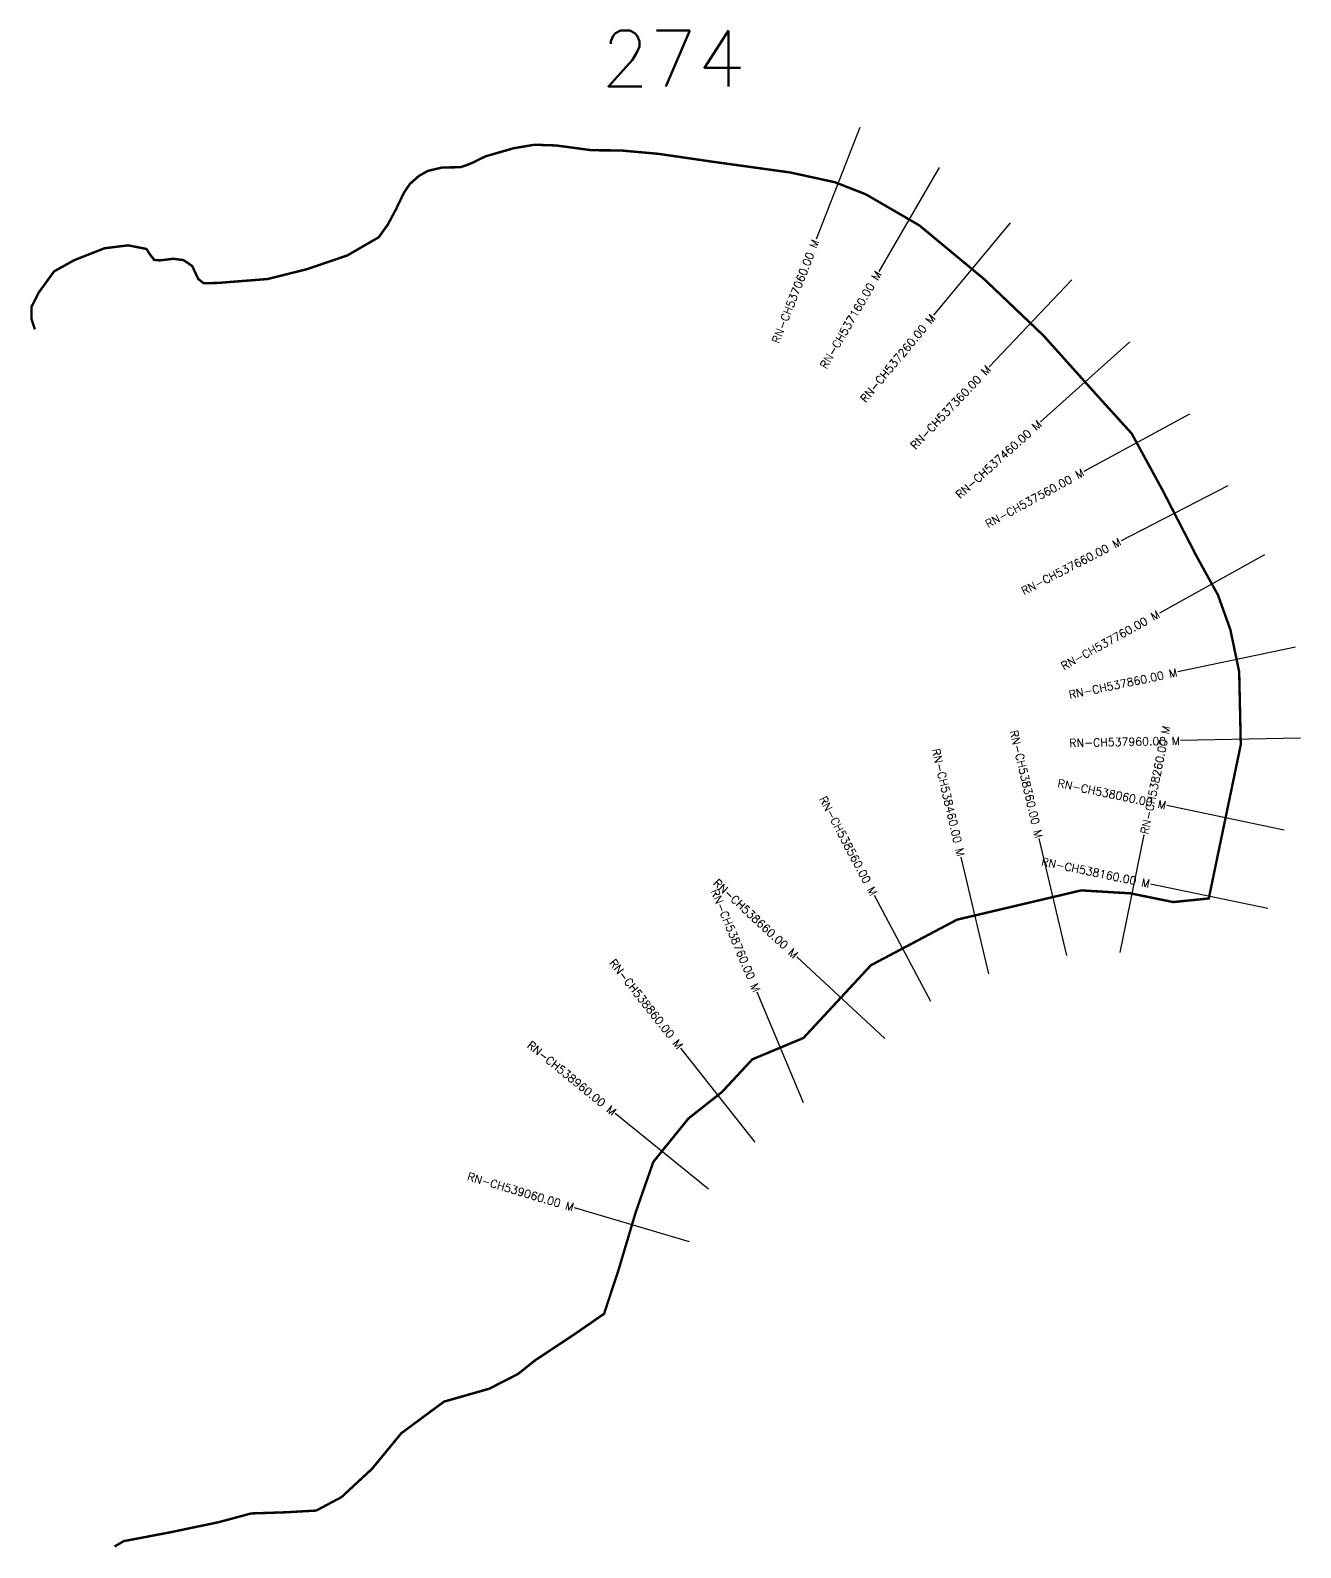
# Model space of a CAD drawing. Header units: metres. Extents: x 317513 to 322626, y 1867334 to 1869230.
# Drawn here: x 317513 to 319100, y 1867334 to 1869230 of the extents above; entities that cross this region are included whole.
import ezdxf
from ezdxf.enums import TextEntityAlignment as Align

# ---------------------------------------------------------------- set-up
doc = ezdxf.new("R2010")
doc.units = ezdxf.units.M
for name, color, linetype in [('CS', 134, 'Continuous'), ('CSMark', 6, 'Continuous'), ('NATURALLY PROTECTED', 3, 'Continuous')]:
    doc.layers.add(name, color=color, linetype=linetype)
doc.styles.get("Standard").update_dxf_attribs({"font": 'simplex.shx'})

msp = doc.modelspace()

# ---------------------------------------------------------------- linework, layer by layer
at = {"layer": 'CS'}
for p, q in [((318549.8, 1869108.3), (318494.9, 1868968.7)), ((318648.9, 1869058.2), (318573.5, 1868928.6)), ((318737.5, 1868989.3), (318641.8, 1868873.8)), ((318814.7, 1868918), (318711.3, 1868809.3)), ((318886.8, 1868840.5), (318775.2, 1868740.4)), ((318961.4, 1868750.3), (318829.7, 1868678.6)), ((319009.4, 1868660.6), (318876, 1868592)), ((319055.1, 1868574.2), (318923.9, 1868501.6)), ((319093.9, 1868458.8), (318947.1, 1868428)), ((319100.4, 1868345.3), (318950.4, 1868342.2)), ((319080, 1868230.4), (318933.1, 1868261)), ((318808.1, 1868073.8), (318773.7, 1868219.8)), ((318874.7, 1868077.6), (318904.9, 1868224.5)), ((318710.8, 1868050.8), (318676.3, 1868196.8)), ((319059.6, 1868132.5), (318912.8, 1868163)), ((318638.3, 1868016.3), (318568, 1868148.8)), ((318580.9, 1867970.1), (318471, 1868072.2)), ((318479.4, 1867889.5), (318421.4, 1868027.8)), ((318418.9, 1867840.4), (318326, 1867958.1)), ((318360.4, 1867781.7), (318243.9, 1867876.3)), ((318336.8, 1867715.8), (318193, 1867758.5))]:
    msp.add_line(p, q, dxfattribs=at)
at = {"layer": 'NATURALLY PROTECTED', "const_width": 3, "flags": 128}
msp.add_lwpolyline([(317518.9, 1868856), (317514.7, 1868868.7), (317514.7, 1868884.4), (317523.8, 1868902.3), (317542.9, 1868928.6), (317568.1, 1868942.6), (317605.7, 1868957.4), (317635.4, 1868961.1), (317658.2, 1868956.6), (317662.5, 1868950), (317667.9, 1868942.9), (317675, 1868942.3), (317691.9, 1868944.3), (317704.7, 1868942.6), (317715.5, 1868935.2), (317723, 1868919), (317729.8, 1868913.8), (317747.5, 1868914.1), (317809.7, 1868919), (317858.5, 1868931.2), (317909.3, 1868948.5), (317948.5, 1868971.2), (317959.9, 1868987.1), (317970.4, 1869006.8), (317979.8, 1869026.5), (317987.5, 1869037.9), (317998.4, 1869047.6), (318009.8, 1869054.1), (318028, 1869058.4), (318050.8, 1869058.7), (318062.8, 1869063), (318082.2, 1869072.4), (318117.4, 1869082.5), (318143, 1869086.8), (318170.1, 1869085.9), (318214.6, 1869079.9), (318250.4, 1869079.7), (318298.3, 1869075.4), (318364.7, 1869065.7), (318462.9, 1869052.1), (318518.7, 1869039.9), (318557.2, 1869024.8), (318624, 1868986), (318704.8, 1868919), (318779.2, 1868848.2), (318848.4, 1868771), (318889.3, 1868725.9), (318927.9, 1868655.1), (318970.4, 1868572.5), (318997.1, 1868524.2), (319012.6, 1868480.8), (319023.6, 1868428.2), (319025.6, 1868337.2), (318985.6, 1868145), (318941.1, 1868140.5), (318887.7, 1868151.4), (318826.2, 1868155.1), (318671, 1868118.5), (318563.4, 1868061.5), (318479.2, 1867970.7), (318415.3, 1867944), (318377.2, 1867903), (318335.5, 1867870.1), (318291.6, 1867815.9), (318269.6, 1867753), (318247.6, 1867679.1), (318230, 1867626), (318191.9, 1867599.7), (318144.3, 1867568.2), (318122.3, 1867550.7), (318086.5, 1867532.4), (318030.1, 1867516.3), (317976.7, 1867476.8), (317940, 1867432.2), (317902, 1867397), (317870.5, 1867380.2), (317831.7, 1867378), (317789.2, 1867376.6), (317748.2, 1867365.6), (317687.9, 1867353), (317630, 1867342), (317618.4, 1867335.3)], dxfattribs=at)

# ---------------------------------------------------------------- texts
at = {"insert": (318226.4, 1869229.7), "char_height": 70, "attachment_point": 1}
msp.add_mtext_dynamic_manual_height_columns('274', width=95.172, gutter_width=1, heights=[0], dxfattribs=at)
at = {"layer": 'CSMark'}
for s, rotation, p in [('RN-CH537060.00 M', 68.5196, (318494.5, 1868967.8)), ('RN-CH537160.00 M', 59.8203, (318573, 1868927.7)), ('RN-CH537260.00 M', 50.3575, (318641.1, 1868873.1)), ('RN-CH537360.00 M', 46.4086, (318710.6, 1868808.6)), ('RN-CH537460.00 M', 41.8833, (318774.4, 1868739.7)), ('RN-CH537560.00 M', 28.5894, (318828.8, 1868678.1)), ('RN-CH537660.00 M', 27.2196, (318875.1, 1868591.5)), ('RN-CH537760.00 M', 28.9494, (318923, 1868501.1)), ('RN-CH537860.00 M', 11.8724, (318946.1, 1868427.7)), ('RN-CH538360.00 M', 283.2617, (318773.5, 1868220.8)), ('RN-CH538460.00 M', 283.2617, (318676.1, 1868197.8)), ('RN-CH537960.00 M', 1.2058, (318949.4, 1868342.1)), ('RN-CH538060.00 M', 348.2568, (318932.1, 1868261.2)), ('RN-CH538560.00 M', 297.9347, (318567.5, 1868149.7)), ('RN-CH538160.00 M', 348.2568, (318911.8, 1868163.3)), ('RN-CH538660.00 M', 317.1369, (318470.2, 1868072.8)), ('RN-CH538760.00 M', 292.7355, (318421, 1868028.8)), ('RN-CH538860.00 M', 308.2715, (318325.4, 1867958.9)), ('RN-CH538960.00 M', 320.9447, (318243.2, 1867876.9)), ('RN-CH539060.00 M', 343.4465, (318192, 1867758.8))]:
    msp.add_text(s, height=10, rotation=rotation, dxfattribs=at).set_placement(p, align=Align.MIDDLE_RIGHT)
msp.add_text('RN-CH538260.00 M', height=10, rotation=78.3964, dxfattribs=at).set_placement((318905.1, 1868225.5), align=Align.MIDDLE_LEFT)

doc.saveas('drawing.dxf')
